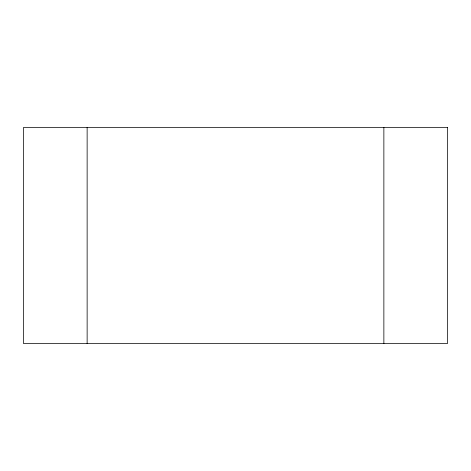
<?xml version="1.0" encoding="UTF-8"?>
<svg xmlns="http://www.w3.org/2000/svg" width="471" height="471" viewBox="0 0 471 471"><rect width="100%" height="100%" fill="white"/><g stroke="black" fill="none" stroke-linecap="round" stroke-linejoin="round"><path stroke-width="0.71" d="M383.865 127.406L383.865 343.595M87.135 127.406L87.135 343.595M447.45 127.406L23.55 127.406L23.55 343.595L447.45 343.595L447.45 127.406"/></g></svg>
